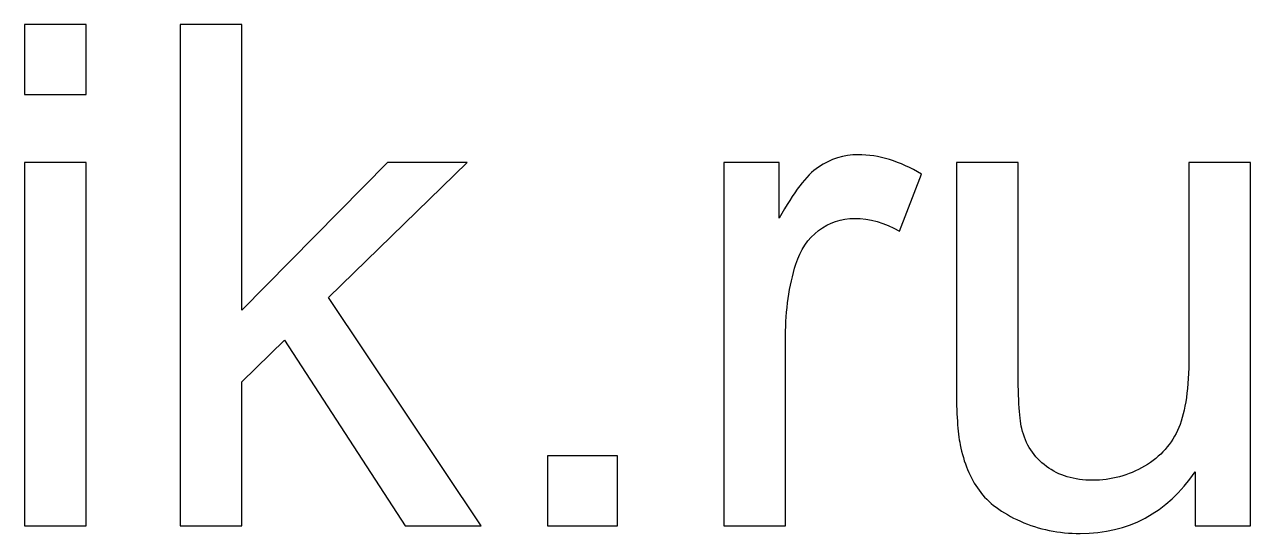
# Model space of a CAD drawing. Header units: centimetres. Extents: x 259 to 610, y 357 to 1252.
# Drawn here: x 330.7 to 336.88, y 985.92 to 988.48 of the extents above; entities that cross this region are included whole.
import ezdxf

# ---------------------------------------------------------------- set-up
doc = ezdxf.new("R2010")
doc.units = ezdxf.units.CM
doc.header["$MEASUREMENT"] = 0
doc.layers.add('layer 1', color=7, linetype='Continuous')

msp = doc.modelspace()

# ---------------------------------------------------------------- linework, layer by layer
at = {"layer": 'layer 1', "color": 250}
for points, knots in [([(330.70268, 988.13205), (330.70268, 988.13205), (330.70268, 988.48482), (330.70268, 988.48482), (330.70268, 988.48482), (330.70268, 988.48482), (331.01313, 988.48482), (331.01313, 988.48482), (331.01313, 988.48482), (331.01313, 988.48482), (331.01313, 988.13205), (331.01313, 988.13205), (331.01313, 988.13205), (331.01313, 988.13205), (330.70268, 988.13205), (330.70268, 988.13205)], [0, 0, 0, 0, 0.2, 0.2, 0.2, 0.2, 0.4, 0.4, 0.4, 0.4, 0.6, 0.6, 0.6, 0.6, 1, 1, 1, 1]), ([(331.48761, 985.95894), (331.48761, 985.95894), (331.48761, 988.48482), (331.48761, 988.48482), (331.48761, 988.48482), (331.48761, 988.48482), (331.79805, 988.48482), (331.79805, 988.48482), (331.79805, 988.48482), (331.79805, 988.48482), (331.79805, 987.04608), (331.79805, 987.04608), (331.79805, 987.04608), (331.79805, 987.04608), (332.53183, 987.78985), (332.53183, 987.78985), (332.53183, 987.78985), (332.53183, 987.78985), (332.93282, 987.78985), (332.93282, 987.78985), (332.93282, 987.78985), (332.93282, 987.78985), (332.23432, 987.10958), (332.23432, 987.10958), (332.23432, 987.10958), (332.23432, 987.10958), (333.00337, 985.95894), (333.00337, 985.95894), (333.00337, 985.95894), (333.00337, 985.95894), (332.6212, 985.95894), (332.6212, 985.95894), (332.6212, 985.95894), (332.6212, 985.95894), (332.01325, 986.89439), (332.01325, 986.89439), (332.01325, 986.89439), (332.01325, 986.89439), (331.79805, 986.68507), (331.79805, 986.68507), (331.79805, 986.68507), (331.79805, 986.68507), (331.79805, 985.95894), (331.79805, 985.95894), (331.79805, 985.95894), (331.79805, 985.95894), (331.48761, 985.95894), (331.48761, 985.95894)], [0, 0, 0, 0, 0.0769231, 0.0769231, 0.0769231, 0.0769231, 0.1538462, 0.1538462, 0.1538462, 0.1538462, 0.2307692, 0.2307692, 0.2307692, 0.2307692, 0.3076923, 0.3076923, 0.3076923, 0.3076923, 0.3846154, 0.3846154, 0.3846154, 0.3846154, 0.4615385, 0.4615385, 0.4615385, 0.4615385, 0.5384615, 0.5384615, 0.5384615, 0.5384615, 0.6153846, 0.6153846, 0.6153846, 0.6153846, 0.6923077, 0.6923077, 0.6923077, 0.6923077, 0.7692308, 0.7692308, 0.7692308, 0.7692308, 0.8461538, 0.8461538, 0.8461538, 0.8461538, 1, 1, 1, 1]), ([(330.70268, 985.95894), (330.70268, 985.95894), (330.70268, 987.78985), (330.70268, 987.78985), (330.70268, 987.78985), (330.70268, 987.78985), (331.01313, 987.78985), (331.01313, 987.78985), (331.01313, 987.78985), (331.01313, 987.78985), (331.01313, 985.95894), (331.01313, 985.95894), (331.01313, 985.95894), (331.01313, 985.95894), (330.70268, 985.95894), (330.70268, 985.95894)], [0, 0, 0, 0, 0.2, 0.2, 0.2, 0.2, 0.4, 0.4, 0.4, 0.4, 0.6, 0.6, 0.6, 0.6, 1, 1, 1, 1]), ([(334.22692, 985.95894), (334.22692, 985.95894), (334.22692, 987.78985), (334.22692, 987.78985), (334.22692, 987.78985), (334.22692, 987.78985), (334.50561, 987.78985), (334.50561, 987.78985), (334.50561, 987.78985), (334.50561, 987.78985), (334.50561, 987.50939), (334.50561, 987.50939), (334.50561, 987.50939), (334.57675, 987.63933), (334.6426, 987.72518), (334.70316, 987.76633), (334.70316, 987.76633), (334.76372, 987.80808), (334.83016, 987.82866), (334.90248, 987.82866), (334.90248, 987.82866), (335.00714, 987.82866), (335.11356, 987.79573), (335.22175, 987.73047), (335.22175, 987.73047), (335.22175, 987.73047), (335.11121, 987.44413), (335.11121, 987.44413), (335.11121, 987.44413), (335.03595, 987.48646), (334.96069, 987.50763), (334.88543, 987.50763), (334.88543, 987.50763), (334.81782, 987.50763), (334.75726, 987.48705), (334.70375, 987.44648), (334.70375, 987.44648), (334.65025, 987.40591), (334.61203, 987.34947), (334.5891, 987.27715), (334.5891, 987.27715), (334.55441, 987.1672), (334.53736, 987.04667), (334.53736, 986.91555), (334.53736, 986.91555), (334.53736, 986.91555), (334.53736, 985.95894), (334.53736, 985.95894), (334.53736, 985.95894), (334.53736, 985.95894), (334.22692, 985.95894), (334.22692, 985.95894)], [0, 0, 0, 0, 0.0714286, 0.0714286, 0.0714286, 0.0714286, 0.1428571, 0.1428571, 0.1428571, 0.1428571, 0.2142857, 0.2142857, 0.2142857, 0.2142857, 0.2857143, 0.2857143, 0.2857143, 0.2857143, 0.3571429, 0.3571429, 0.3571429, 0.3571429, 0.4285714, 0.4285714, 0.4285714, 0.4285714, 0.5, 0.5, 0.5, 0.5, 0.5714286, 0.5714286, 0.5714286, 0.5714286, 0.6428571, 0.6428571, 0.6428571, 0.6428571, 0.7142857, 0.7142857, 0.7142857, 0.7142857, 0.7857143, 0.7857143, 0.7857143, 0.7857143, 0.8571429, 0.8571429, 0.8571429, 0.8571429, 1, 1, 1, 1]), ([(336.60111, 985.95894), (336.60111, 985.95894), (336.60111, 986.23117), (336.60111, 986.23117), (336.60111, 986.23117), (336.45882, 986.02362), (336.26597, 985.92013), (336.02196, 985.92013), (336.02196, 985.92013), (335.91437, 985.92013), (335.81383, 985.94071), (335.72034, 985.98187), (335.72034, 985.98187), (335.62685, 986.02362), (335.55747, 986.07536), (335.5122, 986.13768), (335.5122, 986.13768), (335.46693, 986.20059), (335.43518, 986.27703), (335.41695, 986.36757), (335.41695, 986.36757), (335.4046, 986.42872), (335.39814, 986.52515), (335.39814, 986.65685), (335.39814, 986.65685), (335.39814, 986.65685), (335.39814, 987.78985), (335.39814, 987.78985), (335.39814, 987.78985), (335.39814, 987.78985), (335.70858, 987.78985), (335.70858, 987.78985), (335.70858, 987.78985), (335.70858, 987.78985), (335.70858, 986.77679), (335.70858, 986.77679), (335.70858, 986.77679), (335.70858, 986.61511), (335.71505, 986.50574), (335.7274, 986.44989), (335.7274, 986.44989), (335.7468, 986.36816), (335.78796, 986.30466), (335.85146, 986.25821), (335.85146, 986.25821), (335.91437, 986.21176), (335.99198, 986.18825), (336.08488, 986.18825), (336.08488, 986.18825), (336.17777, 986.18825), (336.26479, 986.21176), (336.34593, 986.25939), (336.34593, 986.25939), (336.42707, 986.30701), (336.48469, 986.37228), (336.51879, 986.454), (336.51879, 986.454), (336.55231, 986.53573), (336.56936, 986.65509), (336.56936, 986.8109), (336.56936, 986.8109), (336.56936, 986.8109), (336.56936, 987.78985), (336.56936, 987.78985), (336.56936, 987.78985), (336.56936, 987.78985), (336.8798, 987.78985), (336.8798, 987.78985), (336.8798, 987.78985), (336.8798, 987.78985), (336.8798, 985.95894), (336.8798, 985.95894), (336.8798, 985.95894), (336.8798, 985.95894), (336.60111, 985.95894), (336.60111, 985.95894)], [0, 0, 0, 0, 0.05, 0.05, 0.05, 0.05, 0.1, 0.1, 0.1, 0.1, 0.15, 0.15, 0.15, 0.15, 0.2, 0.2, 0.2, 0.2, 0.25, 0.25, 0.25, 0.25, 0.3, 0.3, 0.3, 0.3, 0.35, 0.35, 0.35, 0.35, 0.4, 0.4, 0.4, 0.4, 0.45, 0.45, 0.45, 0.45, 0.5, 0.5, 0.5, 0.5, 0.55, 0.55, 0.55, 0.55, 0.6, 0.6, 0.6, 0.6, 0.65, 0.65, 0.65, 0.65, 0.7, 0.7, 0.7, 0.7, 0.75, 0.75, 0.75, 0.75, 0.8, 0.8, 0.8, 0.8, 0.85, 0.85, 0.85, 0.85, 0.9, 0.9, 0.9, 0.9, 1, 1, 1, 1]), ([(333.33851, 985.95894), (333.33851, 985.95894), (333.33851, 986.31172), (333.33851, 986.31172), (333.33851, 986.31172), (333.33851, 986.31172), (333.69128, 986.31172), (333.69128, 986.31172), (333.69128, 986.31172), (333.69128, 986.31172), (333.69128, 985.95894), (333.69128, 985.95894), (333.69128, 985.95894), (333.69128, 985.95894), (333.33851, 985.95894), (333.33851, 985.95894)], [0, 0, 0, 0, 0.2, 0.2, 0.2, 0.2, 0.4, 0.4, 0.4, 0.4, 0.6, 0.6, 0.6, 0.6, 1, 1, 1, 1])]:
    msp.add_open_spline(points, degree=3, knots=knots, dxfattribs=at)

doc.saveas('drawing.dxf')
